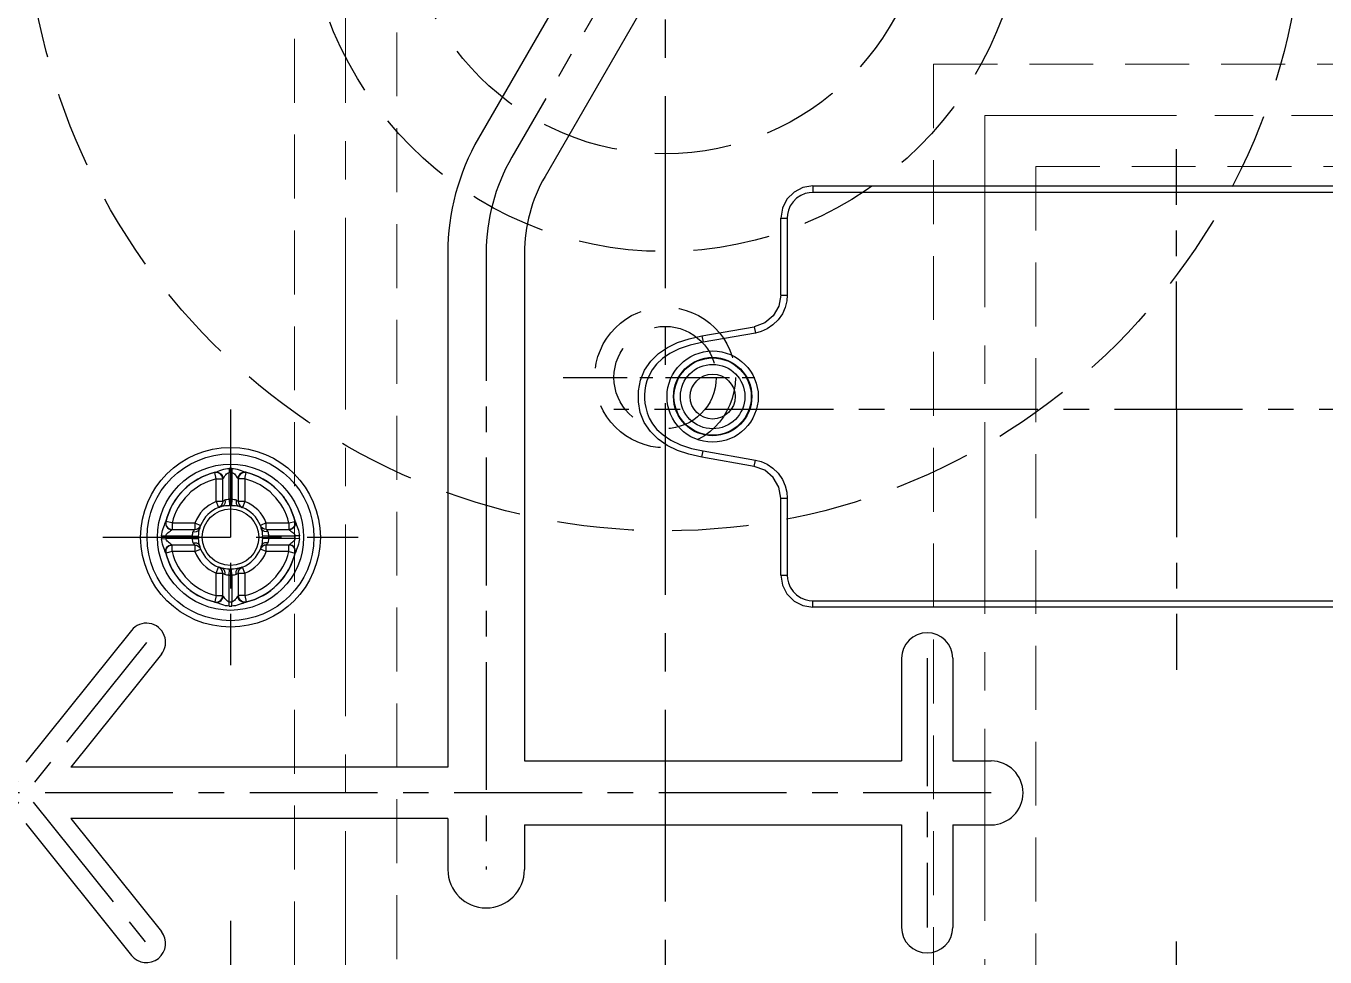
# Model space of a CAD drawing. Header units: millimetres. Extents: x 35888 to 37096, y -21952 to -21097.
# Drawn here: x 36818.2 to 36919.8, y -21430.7 to -21357.9 of the extents above; entities that cross this region are included whole.
import ezdxf

# ---------------------------------------------------------------- set-up
doc = ezdxf.new("R2010")
doc.units = ezdxf.units.MM
doc.header["$LTSCALE"] = 8
doc.linetypes.add('CENTER', pattern=[2, 1.25, -0.25, 0.25, -0.25])
doc.linetypes.add('HIDDEN', pattern=[0.375, 0.25, -0.125])
for name, color, linetype in [('Cav-cor', 30, 'Continuous'), ('CL', 1, 'Continuous'), ('DEFAULT_1', 7, 'CENTER'), ('Ru', 8, 'Continuous')]:
    doc.layers.add(name, color=color, linetype=linetype)
doc.layers.add('WR', color=122, linetype='HIDDEN', lineweight=18)

msp = doc.modelspace()

# ---------------------------------------------------------------- linework, layer by layer
at = {"color": 8, "linetype": 'CENTER', "ltscale": 0.5}
msp.add_line((36860.219, -21385.37), (36876.156, -21385.37), dxfattribs=at)
at = {"color": 8, "linetype": 'HIDDEN', "ltscale": 3}
for centre, radius in [((36868.188, -21347.37), 50), ((36868.188, -21347.37), 28.15), ((36868.188, -21347.37), 20.5), ((36868.188, -21385.37), 5.5), ((36868.188, -21385.37), 4)]:
    msp.add_circle(centre, radius, dxfattribs=at)
at = {"layer": 'Cav-cor', "color": 1}
for p, q in [((36879.75, -21370.387), (36878.974, -21370.51)), ((36879.75, -21370.387), (36936.524, -21370.387)), ((36879.75, -21370.387), (36879.75, -21370.89)), ((36936.524, -21370.89), (36879.75, -21370.89)), ((36877.361, -21372.123), (36877.238, -21372.9)), ((36877.238, -21372.9), (36877.741, -21372.9)), ((36877.238, -21378.923), (36877.238, -21372.9)), ((36877.741, -21372.9), (36877.741, -21378.923)), ((36877.238, -21378.923), (36877.741, -21378.923)), ((36877.741, -21378.923), (36877.706, -21379.381)), ((36871.07, -21382.119), (36875.162, -21381.397)), ((36875.249, -21381.892), (36871.157, -21382.613)), ((36875.162, -21381.397), (36875.249, -21381.892)), ((36875.692, -21381.778), (36875.249, -21381.892)), ((36871.07, -21382.118), (36871.157, -21382.613)), ((36871.07, -21391.611), (36871.157, -21391.116)), ((36871.157, -21391.116), (36875.249, -21391.838)), ((36875.162, -21392.333), (36871.07, -21391.611)), ((36875.162, -21392.333), (36875.249, -21391.838)), ((36875.249, -21391.838), (36875.692, -21391.951)), ((36833.083, -21392.8), (36832.954, -21392.814)), ((36832.954, -21392.814), (36832.959, -21392.804)), ((36833.073, -21393.302), (36832.954, -21392.814)), ((36833.432, -21392.95), (36833.33, -21392.87)), ((36833.58, -21393.152), (36833.599, -21393.279)), ((36834.076, -21392.484), (36834.083, -21392.816)), ((36834.083, -21394.897), (36834.083, -21392.816)), ((36834.299, -21392.484), (36834.292, -21392.816)), ((36834.292, -21392.816), (36834.292, -21394.897)), ((36834.795, -21393.152), (36834.777, -21393.279)), ((36834.816, -21393.174), (36834.799, -21393.302)), ((36835.045, -21392.87), (36834.943, -21392.95)), ((36835.302, -21393.302), (36835.421, -21392.814)), ((36835.416, -21392.804), (36835.421, -21392.814)), ((36833.073, -21393.302), (36833.576, -21393.302)), ((36833.073, -21395.068), (36833.073, -21393.302)), ((36833.576, -21395.068), (36833.576, -21393.302)), ((36835.302, -21393.302), (36834.799, -21393.302)), ((36834.799, -21393.302), (36834.799, -21395.068)), ((36835.302, -21393.302), (36835.302, -21395.068)), ((36833.576, -21395.068), (36833.073, -21395.068)), ((36833.073, -21395.068), (36833.259, -21395.535)), ((36833.558, -21395.214), (36833.493, -21395.349)), ((36833.58, -21395.066), (36833.558, -21395.214)), ((36833.576, -21395.068), (36833.578, -21395.067)), ((36834.083, -21394.897), (36834.1, -21395.374)), ((36834.292, -21394.897), (36834.276, -21395.374)), ((36834.795, -21395.066), (36834.817, -21395.214)), ((36835.302, -21395.068), (36834.799, -21395.068)), ((36834.817, -21395.214), (36834.882, -21395.349)), ((36835.302, -21395.068), (36835.116, -21395.535)), ((36877.238, -21394.807), (36877.741, -21394.807)), ((36877.238, -21400.83), (36877.238, -21394.807)), ((36877.706, -21394.349), (36877.741, -21394.807)), ((36877.741, -21394.807), (36877.741, -21400.83)), ((36833.364, -21395.478), (36833.259, -21395.535)), ((36833.392, -21395.459), (36833.263, -21395.534)), ((36833.453, -21395.398), (36833.364, -21395.478)), ((36833.493, -21395.349), (36833.392, -21395.459)), ((36833.628, -21395.399), (36833.546, -21395.441)), ((36834.714, -21395.416), (36834.829, -21395.441)), ((36834.747, -21395.399), (36834.829, -21395.441)), ((36834.829, -21395.441), (36834.898, -21395.46)), ((36834.882, -21395.349), (36834.983, -21395.459)), ((36834.923, -21395.399), (36835.012, -21395.479)), ((36834.983, -21395.459), (36835.112, -21395.534)), ((36835.012, -21395.479), (36835.116, -21395.535)), ((36835.114, -21395.534), (36835.116, -21395.535)), ((36829.122, -21396.642), (36829.132, -21396.636)), ((36829.62, -21396.755), (36829.132, -21396.636)), ((36829.188, -21397.012), (36829.268, -21397.114)), ((36829.47, -21397.262), (36829.596, -21397.281)), ((36829.492, -21397.241), (36829.62, -21397.258)), ((36829.62, -21396.755), (36831.386, -21396.755)), ((36829.62, -21396.755), (36829.62, -21397.258)), ((36829.62, -21397.258), (36831.386, -21397.258)), ((36831.384, -21397.262), (36831.532, -21397.24)), ((36831.386, -21396.755), (36831.853, -21396.941)), ((36831.386, -21396.755), (36831.386, -21397.258)), ((36831.532, -21397.24), (36831.667, -21397.176)), ((36831.667, -21397.176), (36831.776, -21397.074)), ((36831.716, -21397.311), (36831.758, -21397.228)), ((36831.717, -21397.134), (36831.797, -21397.045)), ((36831.735, -21397.336), (36831.746, -21397.279)), ((36831.746, -21397.279), (36831.758, -21397.228)), ((36831.758, -21397.228), (36831.778, -21397.159)), ((36831.776, -21397.074), (36831.852, -21396.945)), ((36831.797, -21397.045), (36831.853, -21396.941)), ((36831.852, -21396.943), (36831.853, -21396.941)), ((36836.989, -21396.755), (36836.522, -21396.941)), ((36836.579, -21397.046), (36836.522, -21396.941)), ((36836.599, -21397.074), (36836.524, -21396.945)), ((36836.66, -21397.135), (36836.579, -21397.046)), ((36836.708, -21397.176), (36836.599, -21397.074)), ((36836.659, -21397.311), (36836.617, -21397.228)), ((36836.617, -21397.228), (36836.629, -21397.279)), ((36836.843, -21397.24), (36836.708, -21397.176)), ((36836.991, -21397.262), (36836.843, -21397.24)), ((36836.989, -21396.755), (36838.755, -21396.755)), ((36836.989, -21397.258), (36836.989, -21396.755)), ((36836.989, -21397.258), (36838.755, -21397.258)), ((36836.989, -21397.258), (36836.99, -21397.26)), ((36838.755, -21396.755), (36839.243, -21396.636)), ((36838.755, -21396.755), (36838.755, -21397.258)), ((36838.905, -21397.262), (36838.779, -21397.281)), ((36839.107, -21397.114), (36839.187, -21397.012)), ((36839.243, -21396.636), (36839.254, -21396.642)), ((36839.257, -21396.765), (36839.243, -21396.636)), ((36828.801, -21397.758), (36829.134, -21397.765)), ((36828.801, -21397.982), (36829.134, -21397.975)), ((36829.134, -21397.765), (36831.215, -21397.765)), ((36831.215, -21397.975), (36829.134, -21397.975)), ((36829.242, -21398.175), (36829.183, -21398.106)), ((36831.215, -21397.765), (36831.692, -21397.782)), ((36831.215, -21397.975), (36831.692, -21397.958)), ((36831.701, -21398.121), (36831.692, -21397.958)), ((36831.715, -21398.274), (36831.701, -21398.121)), ((36836.66, -21397.466), (36836.675, -21397.618)), ((36836.675, -21397.618), (36836.683, -21397.782)), ((36837.161, -21397.765), (36836.683, -21397.782)), ((36837.161, -21397.975), (36836.683, -21397.958)), ((36837.161, -21397.765), (36839.242, -21397.765)), ((36839.242, -21397.975), (36837.161, -21397.975)), ((36839.133, -21397.565), (36839.192, -21397.634)), ((36839.574, -21397.758), (36839.242, -21397.765)), ((36839.574, -21397.982), (36839.242, -21397.975)), ((36829.118, -21398.974), (36829.132, -21399.103)), ((36829.132, -21399.103), (36829.122, -21399.098)), ((36829.62, -21398.984), (36829.132, -21399.103)), ((36829.268, -21398.625), (36829.188, -21398.727)), ((36829.47, -21398.477), (36829.596, -21398.459)), ((36831.386, -21398.482), (36829.62, -21398.482)), ((36829.62, -21398.984), (36829.62, -21398.482)), ((36831.386, -21398.984), (36829.62, -21398.984)), ((36831.384, -21398.477), (36831.532, -21398.499)), ((36831.386, -21398.482), (36831.385, -21398.479)), ((36831.386, -21398.482), (36831.386, -21398.984)), ((36831.386, -21398.984), (36831.853, -21398.798)), ((36831.532, -21398.499), (36831.667, -21398.564)), ((36831.667, -21398.564), (36831.776, -21398.665)), ((36831.716, -21398.429), (36831.758, -21398.511)), ((36831.716, -21398.605), (36831.796, -21398.693)), ((36831.758, -21398.511), (36831.746, -21398.46)), ((36831.776, -21398.665), (36831.852, -21398.795)), ((36831.796, -21398.693), (36831.853, -21398.798)), ((36836.579, -21398.694), (36836.522, -21398.798)), ((36836.523, -21398.796), (36836.522, -21398.798)), ((36836.989, -21398.984), (36836.522, -21398.798)), ((36836.599, -21398.665), (36836.524, -21398.795)), ((36836.659, -21398.606), (36836.579, -21398.694)), ((36836.617, -21398.511), (36836.597, -21398.581)), ((36836.708, -21398.564), (36836.599, -21398.665)), ((36836.659, -21398.429), (36836.617, -21398.511)), ((36836.629, -21398.46), (36836.617, -21398.511)), ((36836.641, -21398.403), (36836.629, -21398.46)), ((36836.843, -21398.499), (36836.708, -21398.564)), ((36836.991, -21398.477), (36836.843, -21398.499)), ((36838.755, -21398.482), (36836.989, -21398.482)), ((36836.989, -21398.984), (36836.989, -21398.482)), ((36838.755, -21398.984), (36836.989, -21398.984)), ((36838.884, -21398.498), (36838.755, -21398.482)), ((36838.755, -21398.984), (36838.755, -21398.482)), ((36838.755, -21398.984), (36839.243, -21399.103)), ((36838.905, -21398.477), (36838.779, -21398.459)), ((36839.187, -21398.727), (36839.107, -21398.625)), ((36839.254, -21399.098), (36839.243, -21399.103)), ((36833.073, -21400.671), (36833.259, -21400.204)), ((36833.261, -21400.205), (36833.259, -21400.204)), ((36833.363, -21400.261), (36833.259, -21400.204)), ((36833.392, -21400.281), (36833.263, -21400.206)), ((36833.452, -21400.341), (36833.363, -21400.261)), ((36833.493, -21400.391), (36833.392, -21400.281)), ((36833.546, -21400.299), (36833.477, -21400.28)), ((36833.662, -21400.324), (36833.546, -21400.299)), ((36833.628, -21400.341), (36833.546, -21400.299)), ((36834.747, -21400.341), (36834.829, -21400.299)), ((36834.882, -21400.391), (36834.983, -21400.281)), ((36834.923, -21400.341), (36835.012, -21400.261)), ((36834.983, -21400.281), (36835.112, -21400.206)), ((36835.012, -21400.261), (36835.116, -21400.204)), ((36835.302, -21400.671), (36835.116, -21400.204)), ((36833.073, -21400.671), (36833.576, -21400.671)), ((36833.073, -21402.437), (36833.073, -21400.671)), ((36833.558, -21400.525), (36833.493, -21400.391)), ((36833.58, -21400.673), (36833.558, -21400.525)), ((36833.576, -21402.437), (36833.576, -21400.671)), ((36834.083, -21400.843), (36834.1, -21400.366)), ((36834.083, -21402.924), (36834.083, -21400.843)), ((36834.292, -21400.843), (36834.276, -21400.366)), ((36834.292, -21400.843), (36834.292, -21402.924)), ((36834.795, -21400.673), (36834.817, -21400.525)), ((36834.799, -21400.671), (36834.797, -21400.672)), ((36834.799, -21400.671), (36835.302, -21400.671)), ((36834.799, -21400.671), (36834.799, -21402.437)), ((36834.817, -21400.525), (36834.882, -21400.391)), ((36835.302, -21400.671), (36835.302, -21402.437)), ((36877.238, -21400.83), (36877.741, -21400.83)), ((36877.238, -21400.83), (36877.361, -21401.606)), ((36833.073, -21402.437), (36832.954, -21402.925)), ((36832.959, -21402.936), (36832.954, -21402.925)), ((36833.073, -21402.437), (36833.576, -21402.437)), ((36833.33, -21402.869), (36833.432, -21402.789)), ((36833.559, -21402.566), (36833.576, -21402.437)), ((36833.58, -21402.587), (36833.599, -21402.461)), ((36834.076, -21403.256), (36834.083, -21402.924)), ((36834.299, -21403.256), (36834.292, -21402.924)), ((36834.795, -21402.587), (36834.777, -21402.461)), ((36835.302, -21402.437), (36834.799, -21402.437)), ((36834.943, -21402.789), (36835.045, -21402.869)), ((36835.292, -21402.94), (36835.421, -21402.925)), ((36835.302, -21402.437), (36835.421, -21402.925)), ((36835.421, -21402.925), (36835.416, -21402.936)), ((36878.974, -21403.219), (36879.75, -21403.342)), ((36879.75, -21402.84), (36936.524, -21402.84)), ((36879.75, -21403.342), (36879.75, -21402.84)), ((36936.524, -21403.342), (36879.75, -21403.342))]:
    msp.add_line(p, q, dxfattribs=at)
for points in [[(36878.974, -21370.51), (36878.274, -21370.867), (36877.718, -21371.423), (36877.361, -21372.123)], [(36879.75, -21370.89), (36879.462, -21370.911), (36879.135, -21370.986), (36878.796, -21371.131), (36878.474, -21371.347), (36878.195, -21371.626), (36877.98, -21371.948), (36877.836, -21372.287), (36877.761, -21372.613), (36877.741, -21372.9)], [(36877.238, -21378.923), (36877.087, -21379.782), (36876.65, -21380.538), (36875.982, -21381.099), (36875.162, -21381.397)], [(36877.706, -21379.381), (36877.583, -21379.883), (36877.359, -21380.391), (36877.034, -21380.862), (36876.625, -21381.264), (36876.165, -21381.572), (36875.692, -21381.778)], [(36871.07, -21391.611), (36870.047, -21391.381), (36869.144, -21391.075), (36868.341, -21390.685), (36867.638, -21390.202), (36867.033, -21389.606), (36866.559, -21388.896), (36866.246, -21388.103), (36866.099, -21387.265), (36866.103, -21386.414), (36866.26, -21385.578), (36866.582, -21384.79), (36867.064, -21384.087), (36867.67, -21383.501), (36868.371, -21383.028), (36869.167, -21382.646), (36870.059, -21382.345), (36871.07, -21382.119)], [(36871.157, -21382.613), (36870.16, -21382.839), (36869.292, -21383.137), (36868.57, -21383.493), (36867.981, -21383.895), (36867.522, -21384.327), (36867.178, -21384.771), (36866.933, -21385.21), (36866.769, -21385.632), (36866.666, -21386.027), (36866.611, -21386.386), (36866.587, -21386.716), (36866.588, -21387.037), (36866.614, -21387.369), (36866.672, -21387.731), (36866.778, -21388.127), (36866.947, -21388.548), (36867.197, -21388.987), (36867.55, -21389.433), (36868.025, -21389.869), (36868.633, -21390.273), (36869.381, -21390.629), (36870.258, -21390.918), (36871.157, -21391.116)], [(36875.692, -21391.951), (36876.165, -21392.158), (36876.625, -21392.466), (36877.034, -21392.867), (36877.359, -21393.339), (36877.583, -21393.846), (36877.706, -21394.349)], [(36832.959, -21392.804), (36832.965, -21392.801), (36832.978, -21392.796), (36833, -21392.789)], [(36832.959, -21392.804), (36833.088, -21392.79), (36833.216, -21392.809), (36833.335, -21392.86), (36833.437, -21392.94), (36833.515, -21393.044), (36833.564, -21393.164), (36833.58, -21393.292)], [(36833, -21392.789), (36833.053, -21392.771), (36833.131, -21392.74), (36833.233, -21392.699), (36833.358, -21392.649), (36833.503, -21392.596), (36833.655, -21392.549), (36833.804, -21392.514)], [(36833, -21392.789), (36833.123, -21392.778), (36833.245, -21392.799), (36833.358, -21392.851), (36833.456, -21392.931), (36833.532, -21393.034), (36833.58, -21393.152)], [(36833.33, -21392.87), (36833.211, -21392.819), (36833.083, -21392.8)], [(36833.576, -21393.302), (36833.559, -21393.174), (36833.51, -21393.054), (36833.432, -21392.95)], [(36833.599, -21393.279), (36833.622, -21393.257), (36833.656, -21393.213)], [(36833.656, -21393.213), (36833.754, -21393.076), (36833.819, -21392.994)], [(36833.804, -21392.514), (36833.945, -21392.492), (36834.076, -21392.484)], [(36833.819, -21392.994), (36833.887, -21392.92), (36833.956, -21392.863)], [(36833.956, -21392.863), (36834.021, -21392.828), (36834.083, -21392.816)], [(36834.292, -21392.816), (36834.353, -21392.828), (36834.419, -21392.862), (36834.488, -21392.919), (36834.557, -21392.995), (36834.623, -21393.079)], [(36834.299, -21392.484), (36834.429, -21392.492), (36834.57, -21392.513)], [(36834.57, -21392.513), (36834.72, -21392.549), (36834.874, -21392.596), (36835.021, -21392.65), (36835.146, -21392.7), (36835.246, -21392.741), (36835.323, -21392.772), (36835.375, -21392.789)], [(36834.623, -21393.079), (36834.72, -21393.215), (36834.754, -21393.257), (36834.777, -21393.279)], [(36835.375, -21392.789), (36835.253, -21392.778), (36835.131, -21392.799), (36835.017, -21392.851), (36834.919, -21392.931), (36834.844, -21393.034), (36834.795, -21393.152)], [(36835.416, -21392.804), (36835.287, -21392.79), (36835.159, -21392.809), (36835.04, -21392.86), (36834.939, -21392.94), (36834.861, -21393.044), (36834.812, -21393.164), (36834.795, -21393.292)], [(36834.943, -21392.95), (36834.865, -21393.054), (36834.816, -21393.174)], [(36835.421, -21392.814), (36835.292, -21392.8), (36835.164, -21392.819), (36835.045, -21392.87)], [(36835.375, -21392.789), (36835.397, -21392.796), (36835.411, -21392.801), (36835.416, -21392.804)], [(36877.238, -21394.807), (36877.087, -21393.947), (36876.65, -21393.192), (36875.982, -21392.631), (36875.162, -21392.333)], [(36833.576, -21395.068), (36833.562, -21395.187), (36833.52, -21395.299), (36833.453, -21395.398)], [(36833.587, -21395.061), (36833.608, -21395.045), (36833.643, -21395.02), (36833.692, -21394.988), (36833.75, -21394.955)], [(36833.75, -21394.955), (36833.758, -21395.091), (36833.738, -21395.217), (36833.694, -21395.322), (36833.628, -21395.399)], [(36833.75, -21394.955), (36833.822, -21394.928), (36833.909, -21394.912)], [(36833.909, -21394.912), (36834.002, -21394.903), (36834.083, -21394.897)], [(36834.292, -21394.897), (36834.377, -21394.903), (36834.471, -21394.912), (36834.556, -21394.928), (36834.625, -21394.955)], [(36834.625, -21394.955), (36834.618, -21395.091), (36834.637, -21395.217), (36834.681, -21395.322), (36834.747, -21395.399)], [(36834.625, -21394.955), (36834.683, -21394.988), (36834.732, -21395.02), (36834.767, -21395.045), (36834.788, -21395.061), (36834.795, -21395.066)], [(36834.799, -21395.068), (36834.814, -21395.187), (36834.856, -21395.3), (36834.923, -21395.399)], [(36833.266, -21395.533), (36833.28, -21395.527), (36833.29, -21395.523), (36833.304, -21395.518), (36833.321, -21395.512), (36833.34, -21395.504), (36833.363, -21395.496), (36833.39, -21395.487), (36833.421, -21395.477), (36833.455, -21395.466), (36833.494, -21395.455), (36833.536, -21395.443), (36833.546, -21395.441)], [(36833.546, -21395.441), (36833.665, -21395.415), (36833.809, -21395.395)], [(36833.809, -21395.395), (36833.964, -21395.381), (36834.1, -21395.374)], [(36834.276, -21395.374), (36834.416, -21395.381), (36834.574, -21395.395), (36834.714, -21395.416)], [(36834.898, -21395.46), (36834.953, -21395.477), (36834.998, -21395.491), (36835.034, -21395.504), (36835.062, -21395.514), (36835.084, -21395.522), (36835.098, -21395.528), (36835.108, -21395.532)], [(36828.832, -21397.482), (36828.869, -21397.33), (36828.915, -21397.182), (36828.965, -21397.044), (36829.015, -21396.919), (36829.058, -21396.815), (36829.089, -21396.736), (36829.107, -21396.682)], [(36829.107, -21396.682), (36829.096, -21396.805), (36829.117, -21396.927), (36829.169, -21397.04), (36829.249, -21397.138), (36829.352, -21397.214), (36829.47, -21397.262)], [(36829.107, -21396.682), (36829.114, -21396.66), (36829.119, -21396.647), (36829.122, -21396.642)], [(36829.122, -21396.642), (36829.108, -21396.77), (36829.127, -21396.898), (36829.178, -21397.017), (36829.258, -21397.119), (36829.362, -21397.197), (36829.481, -21397.246), (36829.61, -21397.262)], [(36829.132, -21396.636), (36829.118, -21396.765), (36829.137, -21396.893), (36829.188, -21397.012)], [(36829.134, -21397.765), (36829.146, -21397.703), (36829.182, -21397.636), (36829.24, -21397.566), (36829.314, -21397.5), (36829.392, -21397.438), (36829.468, -21397.383), (36829.53, -21397.338), (36829.574, -21397.304), (36829.596, -21397.281)], [(36829.268, -21397.114), (36829.372, -21397.192), (36829.492, -21397.241)], [(36831.273, -21397.433), (36831.305, -21397.375), (36831.337, -21397.327), (36831.363, -21397.291), (36831.379, -21397.269), (36831.384, -21397.262)], [(36831.386, -21397.258), (36831.505, -21397.244), (36831.617, -21397.202), (36831.717, -21397.134)], [(36831.778, -21397.159), (36831.794, -21397.105), (36831.809, -21397.06), (36831.822, -21397.023), (36831.832, -21396.995), (36831.84, -21396.974), (36831.846, -21396.96), (36831.85, -21396.95)], [(36836.525, -21396.948), (36836.531, -21396.962), (36836.534, -21396.973), (36836.54, -21396.986), (36836.546, -21397.003), (36836.553, -21397.023), (36836.561, -21397.046), (36836.57, -21397.072), (36836.58, -21397.103), (36836.591, -21397.137), (36836.602, -21397.176), (36836.614, -21397.219), (36836.617, -21397.228)], [(36836.629, -21397.279), (36836.641, -21397.336), (36836.66, -21397.466)], [(36836.989, -21397.258), (36836.87, -21397.244), (36836.759, -21397.202), (36836.66, -21397.135)], [(36836.996, -21397.269), (36837.013, -21397.291), (36837.038, -21397.327), (36837.07, -21397.375), (36837.103, -21397.433)], [(36838.755, -21397.258), (36838.884, -21397.241), (36839.004, -21397.192), (36839.107, -21397.114)], [(36839.254, -21396.642), (36839.268, -21396.77), (36839.248, -21396.898), (36839.197, -21397.017), (36839.117, -21397.119), (36839.014, -21397.197), (36838.894, -21397.246), (36838.765, -21397.262)], [(36838.779, -21397.281), (36838.801, -21397.304), (36838.845, -21397.339), (36838.908, -21397.384), (36838.983, -21397.438), (36839.061, -21397.499), (36839.133, -21397.565)], [(36839.268, -21396.682), (36839.279, -21396.805), (36839.258, -21396.927), (36839.206, -21397.04), (36839.126, -21397.138), (36839.024, -21397.214), (36838.905, -21397.262)], [(36839.187, -21397.012), (36839.238, -21396.893), (36839.257, -21396.765)], [(36839.254, -21396.642), (36839.257, -21396.647), (36839.261, -21396.66), (36839.268, -21396.682)], [(36839.268, -21396.682), (36839.286, -21396.736), (36839.318, -21396.815), (36839.361, -21396.919), (36839.41, -21397.043), (36839.46, -21397.18), (36839.506, -21397.327), (36839.542, -21397.477)], [(36828.801, -21397.758), (36828.81, -21397.626), (36828.832, -21397.482)], [(36828.833, -21398.262), (36828.81, -21398.115), (36828.801, -21397.982)], [(36829.107, -21399.057), (36829.089, -21399.003), (36829.057, -21398.924), (36829.015, -21398.82), (36828.965, -21398.697), (36828.915, -21398.559), (36828.87, -21398.413), (36828.833, -21398.262)], [(36829.183, -21398.106), (36829.147, -21398.037), (36829.134, -21397.975)], [(36829.596, -21398.459), (36829.574, -21398.435), (36829.53, -21398.401), (36829.467, -21398.356), (36829.393, -21398.302), (36829.315, -21398.241), (36829.242, -21398.175)], [(36831.215, -21397.765), (36831.222, -21397.667), (36831.232, -21397.576), (36831.247, -21397.497), (36831.273, -21397.433)], [(36831.232, -21398.164), (36831.222, -21398.073), (36831.215, -21397.975)], [(36831.273, -21398.307), (36831.247, -21398.242), (36831.232, -21398.164)], [(36831.273, -21397.433), (36831.409, -21397.44), (36831.535, -21397.421), (36831.64, -21397.376), (36831.716, -21397.311)], [(36831.273, -21398.307), (36831.409, -21398.3), (36831.535, -21398.319), (36831.64, -21398.363), (36831.716, -21398.429)], [(36831.379, -21398.47), (36831.363, -21398.449), (36831.337, -21398.413), (36831.305, -21398.365), (36831.273, -21398.307)], [(36831.692, -21397.782), (36831.701, -21397.618), (36831.715, -21397.466), (36831.735, -21397.336)], [(36831.746, -21398.46), (36831.735, -21398.403), (36831.715, -21398.274)], [(36836.683, -21397.958), (36836.675, -21398.121), (36836.66, -21398.274), (36836.641, -21398.403)], [(36837.103, -21397.433), (36836.966, -21397.44), (36836.841, -21397.421), (36836.735, -21397.376), (36836.659, -21397.311)], [(36837.103, -21398.307), (36836.966, -21398.3), (36836.841, -21398.319), (36836.735, -21398.363), (36836.659, -21398.429)], [(36837.103, -21398.307), (36837.07, -21398.365), (36837.038, -21398.413), (36837.013, -21398.449), (36836.996, -21398.47), (36836.991, -21398.477)], [(36837.103, -21397.433), (36837.128, -21397.497), (36837.144, -21397.576)], [(36837.161, -21397.975), (36837.153, -21398.073), (36837.144, -21398.164), (36837.128, -21398.242), (36837.103, -21398.307)], [(36837.144, -21397.576), (36837.153, -21397.667), (36837.161, -21397.765)], [(36839.242, -21397.975), (36839.229, -21398.037), (36839.193, -21398.104), (36839.135, -21398.173), (36839.062, -21398.24), (36838.983, -21398.302), (36838.908, -21398.356), (36838.845, -21398.401), (36838.801, -21398.435), (36838.779, -21398.459)], [(36839.192, -21397.634), (36839.229, -21397.702), (36839.242, -21397.765)], [(36839.543, -21398.258), (36839.507, -21398.409), (36839.46, -21398.557), (36839.41, -21398.696), (36839.36, -21398.821), (36839.318, -21398.925), (36839.286, -21399.004), (36839.268, -21399.057)], [(36839.542, -21397.477), (36839.565, -21397.624), (36839.574, -21397.758)], [(36839.574, -21397.982), (36839.565, -21398.114), (36839.543, -21398.258)], [(36829.107, -21399.057), (36829.096, -21398.935), (36829.117, -21398.813), (36829.169, -21398.699), (36829.249, -21398.601), (36829.352, -21398.526), (36829.47, -21398.477)], [(36829.122, -21399.098), (36829.119, -21399.093), (36829.114, -21399.079), (36829.107, -21399.057)], [(36829.122, -21399.098), (36829.108, -21398.969), (36829.127, -21398.841), (36829.178, -21398.722), (36829.258, -21398.621), (36829.362, -21398.543), (36829.481, -21398.494), (36829.61, -21398.477)], [(36829.188, -21398.727), (36829.137, -21398.846), (36829.118, -21398.974)], [(36829.62, -21398.482), (36829.492, -21398.498), (36829.372, -21398.547), (36829.268, -21398.625)], [(36831.386, -21398.482), (36831.505, -21398.496), (36831.617, -21398.538), (36831.716, -21398.605)], [(36831.85, -21398.792), (36831.845, -21398.777), (36831.841, -21398.767), (36831.836, -21398.754), (36831.829, -21398.737), (36831.822, -21398.717), (36831.814, -21398.694), (36831.805, -21398.667), (36831.795, -21398.637), (36831.784, -21398.602), (36831.773, -21398.564), (36831.761, -21398.521), (36831.758, -21398.511)], [(36836.597, -21398.581), (36836.581, -21398.635), (36836.566, -21398.68), (36836.553, -21398.716), (36836.543, -21398.745), (36836.535, -21398.766), (36836.53, -21398.78), (36836.526, -21398.79)], [(36836.989, -21398.482), (36836.87, -21398.496), (36836.758, -21398.538), (36836.659, -21398.606)], [(36839.254, -21399.098), (36839.268, -21398.969), (36839.248, -21398.841), (36839.197, -21398.722), (36839.117, -21398.621), (36839.014, -21398.543), (36838.894, -21398.494), (36838.765, -21398.477)], [(36839.107, -21398.625), (36839.004, -21398.547), (36838.884, -21398.498)], [(36839.268, -21399.057), (36839.279, -21398.935), (36839.258, -21398.813), (36839.206, -21398.699), (36839.126, -21398.601), (36839.024, -21398.526), (36838.905, -21398.477)], [(36839.243, -21399.103), (36839.257, -21398.974), (36839.238, -21398.846), (36839.187, -21398.727)], [(36839.268, -21399.057), (36839.261, -21399.079), (36839.257, -21399.093), (36839.254, -21399.098)], [(36833.477, -21400.28), (36833.423, -21400.263), (36833.378, -21400.248), (36833.341, -21400.235), (36833.313, -21400.225), (36833.292, -21400.217), (36833.278, -21400.212), (36833.268, -21400.208)], [(36833.576, -21400.671), (36833.561, -21400.552), (36833.519, -21400.44), (36833.452, -21400.341)], [(36833.75, -21400.785), (36833.758, -21400.649), (36833.738, -21400.523), (36833.694, -21400.418), (36833.628, -21400.341)], [(36834.1, -21400.366), (36833.959, -21400.358), (36833.801, -21400.344), (36833.662, -21400.324)], [(36834.567, -21400.345), (36834.411, -21400.359), (36834.276, -21400.366)], [(36834.829, -21400.299), (36834.71, -21400.325), (36834.567, -21400.345)], [(36834.625, -21400.785), (36834.618, -21400.649), (36834.637, -21400.523), (36834.681, -21400.418), (36834.747, -21400.341)], [(36834.799, -21400.671), (36834.814, -21400.552), (36834.856, -21400.44), (36834.923, -21400.341)], [(36835.109, -21400.207), (36835.095, -21400.213), (36835.085, -21400.217), (36835.071, -21400.222), (36835.055, -21400.228), (36835.035, -21400.235), (36835.012, -21400.243), (36834.985, -21400.252), (36834.955, -21400.262), (36834.92, -21400.273), (36834.882, -21400.285), (36834.839, -21400.296), (36834.829, -21400.299)], [(36833.75, -21400.785), (36833.692, -21400.752), (36833.643, -21400.72), (36833.608, -21400.694), (36833.587, -21400.678), (36833.58, -21400.673)], [(36834.083, -21400.843), (36833.998, -21400.836), (36833.904, -21400.827), (36833.82, -21400.811), (36833.75, -21400.785)], [(36834.467, -21400.828), (36834.374, -21400.837), (36834.292, -21400.843)], [(36834.625, -21400.785), (36834.553, -21400.812), (36834.467, -21400.828)], [(36834.788, -21400.678), (36834.767, -21400.694), (36834.732, -21400.72), (36834.683, -21400.752), (36834.625, -21400.785)], [(36877.741, -21400.83), (36877.761, -21401.118), (36877.837, -21401.446), (36877.982, -21401.785), (36878.198, -21402.107), (36878.477, -21402.385), (36878.799, -21402.6), (36879.138, -21402.744), (36879.464, -21402.819), (36879.75, -21402.84)], [(36877.361, -21401.606), (36877.718, -21402.307), (36878.274, -21402.862), (36878.974, -21403.219)], [(36832.954, -21402.925), (36833.083, -21402.94), (36833.211, -21402.92), (36833.33, -21402.869)], [(36832.959, -21402.936), (36833.088, -21402.95), (36833.216, -21402.931), (36833.335, -21402.879), (36833.437, -21402.799), (36833.515, -21402.696), (36833.564, -21402.576), (36833.58, -21402.448)], [(36833, -21402.95), (36832.978, -21402.944), (36832.965, -21402.939), (36832.959, -21402.936)], [(36833, -21402.95), (36833.123, -21402.961), (36833.245, -21402.94), (36833.358, -21402.888), (36833.456, -21402.808), (36833.532, -21402.706), (36833.58, -21402.587)], [(36833.805, -21403.226), (36833.655, -21403.191), (36833.501, -21403.143), (36833.354, -21403.09), (36833.229, -21403.039), (36833.129, -21402.998), (36833.053, -21402.968), (36833, -21402.95)], [(36833.432, -21402.789), (36833.51, -21402.686), (36833.559, -21402.566)], [(36833.753, -21402.661), (36833.655, -21402.525), (36833.622, -21402.483), (36833.599, -21402.461)], [(36834.083, -21402.924), (36834.022, -21402.911), (36833.956, -21402.877), (36833.888, -21402.82), (36833.818, -21402.744), (36833.753, -21402.661)], [(36834.076, -21403.256), (36833.946, -21403.248), (36833.805, -21403.226)], [(36834.419, -21402.877), (36834.354, -21402.911), (36834.292, -21402.924)], [(36834.571, -21403.226), (36834.43, -21403.247), (36834.299, -21403.256)], [(36834.557, -21402.745), (36834.488, -21402.82), (36834.419, -21402.877)], [(36834.72, -21402.526), (36834.621, -21402.663), (36834.557, -21402.745)], [(36835.375, -21402.95), (36835.322, -21402.968), (36835.244, -21402.999), (36835.143, -21403.041), (36835.017, -21403.091), (36834.872, -21403.144), (36834.72, -21403.191), (36834.571, -21403.226)], [(36834.777, -21402.461), (36834.753, -21402.483), (36834.72, -21402.526)], [(36835.416, -21402.936), (36835.287, -21402.95), (36835.159, -21402.931), (36835.04, -21402.879), (36834.939, -21402.799), (36834.861, -21402.696), (36834.812, -21402.576), (36834.795, -21402.448)], [(36835.375, -21402.95), (36835.253, -21402.961), (36835.131, -21402.94), (36835.017, -21402.888), (36834.919, -21402.808), (36834.844, -21402.706), (36834.795, -21402.587)], [(36834.799, -21402.437), (36834.816, -21402.566), (36834.865, -21402.686), (36834.943, -21402.789)], [(36835.045, -21402.869), (36835.164, -21402.92), (36835.292, -21402.94)], [(36835.416, -21402.936), (36835.411, -21402.939), (36835.397, -21402.944), (36835.375, -21402.95)]]:
    msp.add_lwpolyline(points, dxfattribs=at)
for centre, radius in [((36871.907, -21386.865), 3.567), ((36871.907, -21386.865), 3.064), ((36871.907, -21386.865), 3.024), ((36871.907, -21386.865), 2.521), ((36871.907, -21386.865), 1.759), ((36834.188, -21397.87), 7.03), ((36834.188, -21397.87), 6.528), ((36834.188, -21397.87), 5.72), ((36834.188, -21397.87), 2.211)]:
    msp.add_circle(centre, radius, dxfattribs=at)
for radius, start, end in [(5.217, 103.15744, 166.84256), (5.204, 103.70999, 166.29001), (5.387, 88.81133, 91.18867), (5.055, 88.81133, 91.18867), (5.217, 13.15744, 76.84256), (5.204, 13.70999, 76.29001), (4.701, 103.71014, 166.28987), (4.701, 13.71001, 76.28989), (3.015, 111.68983, 158.30906), (2.975, 87.97978, 92.02022), (3.015, 21.69028, 68.30977), (2.513, 111.68984, 158.31016), (2.513, 104.78904, 111.59862), (2.497, 87.97978, 92.02022), (2.513, 68.67995, 75.21096), (2.513, 21.68984, 68.31016), (2.513, 158.68601, 165.21096), (2.513, 14.78904, 21.59862), (5.387, 178.81133, 181.18867), (5.055, 178.81133, 181.18867), (2.975, 177.97978, 182.02022), (2.497, 177.97978, 182.02022), (2.497, 357.97978, 2.02022), (2.975, 357.97978, 2.02022), (5.055, 358.81133, 1.18867), (5.387, 358.81133, 1.18867), (5.217, 193.15744, 256.84256), (5.204, 193.70999, 256.29001), (4.701, 193.71001, 256.28989), (3.015, 201.69028, 248.30977), (2.513, 194.78904, 201.59862), (2.513, 201.68984, 248.31016), (2.513, 291.68984, 338.31016), (4.701, 283.71014, 346.28987), (3.015, 291.69018, 338.30968), (5.217, 283.15744, 346.84256), (5.204, 283.70999, 346.29001), (2.513, 338.68601, 345.21096), (2.513, 248.67995, 255.21096), (2.513, 284.78904, 291.59862), (2.975, 267.97978, 272.02022), (2.497, 267.97978, 272.02022), (5.387, 268.81133, 271.18867), (5.055, 268.81133, 271.18867)]:
    msp.add_arc((36834.188, -21397.87), radius, start, end, dxfattribs=at)
at = {"layer": 'CL', "color": 7, "linetype": 'CENTER', "ltscale": 1.5}
msp.add_line((36868.188, -21147.37), (36868.188, -21547.37), dxfattribs=at)
at = {"layer": 'DEFAULT_1', "color": 2, "linetype": 'CENTER'}
for p, q in [((36908.188, -21387.87), (36908.188, -21367.504)), ((36834.188, -21387.87), (36834.188, -21407.87)), ((36945.355, -21387.87), (36864.188, -21387.87)), ((36908.188, -21387.87), (36908.188, -21408.236)), ((36824.188, -21397.87), (36844.188, -21397.87)), ((36834.188, -21427.87), (36834.188, -21447.87)), ((36908.188, -21449.87), (36908.188, -21429.504))]:
    msp.add_line(p, q, dxfattribs=at)
at = {"layer": 'Ru', "linetype": 'Continuous'}
for p, q in [((36864.25, -21348.19), (36853.599, -21366.638)), ((36869.446, -21351.19), (36858.795, -21369.638)), ((36851.188, -21375.638), (36851.188, -21415.87)), ((36857.188, -21375.638), (36857.188, -21415.37)), ((36826.438, -21405.156), (36818.188, -21415.469)), ((36828.781, -21407.03), (36821.709, -21415.87)), ((36886.688, -21407.343), (36886.688, -21415.37)), ((36890.688, -21407.343), (36890.688, -21415.37)), ((36857.188, -21415.37), (36886.688, -21415.37)), ((36890.688, -21415.37), (36893.688, -21415.37)), ((36851.188, -21415.87), (36821.709, -21415.87)), ((36818.188, -21420.271), (36826.438, -21430.584)), ((36851.188, -21419.87), (36821.709, -21419.87)), ((36821.709, -21419.87), (36828.781, -21428.71)), ((36851.188, -21419.87), (36851.188, -21423.87)), ((36857.188, -21420.37), (36886.688, -21420.37)), ((36857.188, -21420.37), (36857.188, -21423.87)), ((36886.688, -21420.37), (36886.688, -21428.397)), ((36890.688, -21420.37), (36890.688, -21428.397)), ((36890.688, -21420.37), (36893.688, -21420.37))]:
    msp.add_line(p, q, dxfattribs=at)
at = {"layer": 'Ru', "linetype": 'CENTER'}
for p, q in [((36866.848, -21349.69), (36856.197, -21368.138)), ((36854.188, -21375.638), (36854.188, -21423.87)), ((36827.609, -21406.093), (36808.766, -21429.647)), ((36808.766, -21406.093), (36827.609, -21429.647)), ((36888.688, -21407.343), (36888.688, -21428.397)), ((36893.688, -21417.87), (36811.188, -21417.87))]:
    msp.add_line(p, q, dxfattribs=at)
for radius in [18, 15, 12]:
    msp.add_arc((36869.188, -21375.638), radius, 150, 180, dxfattribs=at)
at = {"layer": 'Ru', "linetype": 'Continuous'}
for centre, radius, start, end in [((36827.609, -21406.093), 1.5, 321.34019, 141.34019), ((36888.688, -21407.343), 2, 0, 180), ((36893.688, -21417.87), 2.5, 270, 90), ((36854.188, -21423.87), 3, 180, 0), ((36827.609, -21429.647), 1.5, 218.65981, 38.65981), ((36888.688, -21428.397), 2, 180, 0)]:
    msp.add_arc(centre, radius, start, end, dxfattribs=at)
at = {"layer": 'WR', "linetype": 'HIDDEN', "ltscale": 2.5}
for p, q in [((36847.188, -21320.87), (36847.188, -21517.37)), ((36839.188, -21328.87), (36839.188, -21517.37)), ((36889.188, -21360.87), (36889.188, -21517.37)), ((36889.188, -21360.87), (36962.188, -21360.87)), ((36897.188, -21368.87), (36897.188, -21517.37)), ((36897.188, -21368.87), (36936.188, -21368.87))]:
    msp.add_line(p, q, dxfattribs=at)
at = {"layer": 'WR', "linetype": 'CENTER', "ltscale": 1.5}
for p, q in [((36843.188, -21324.87), (36843.188, -21517.37)), ((36893.188, -21364.87), (36893.188, -21517.37)), ((36893.188, -21364.87), (36968.188, -21364.87))]:
    msp.add_line(p, q, dxfattribs=at)

doc.saveas('drawing.dxf')
